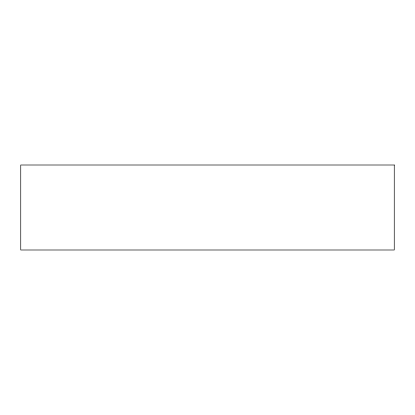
<?xml version="1.0" encoding="UTF-8"?>
<svg xmlns="http://www.w3.org/2000/svg" width="415" height="415" viewBox="0 0 415 415"><rect width="100%" height="100%" fill="white"/><g stroke="black" fill="none" stroke-linecap="round" stroke-linejoin="round"><path stroke-width="0.62" d="M394.25 165.004L20.75 165.004L20.75 249.996L394.25 249.996L394.25 165.004"/></g></svg>
